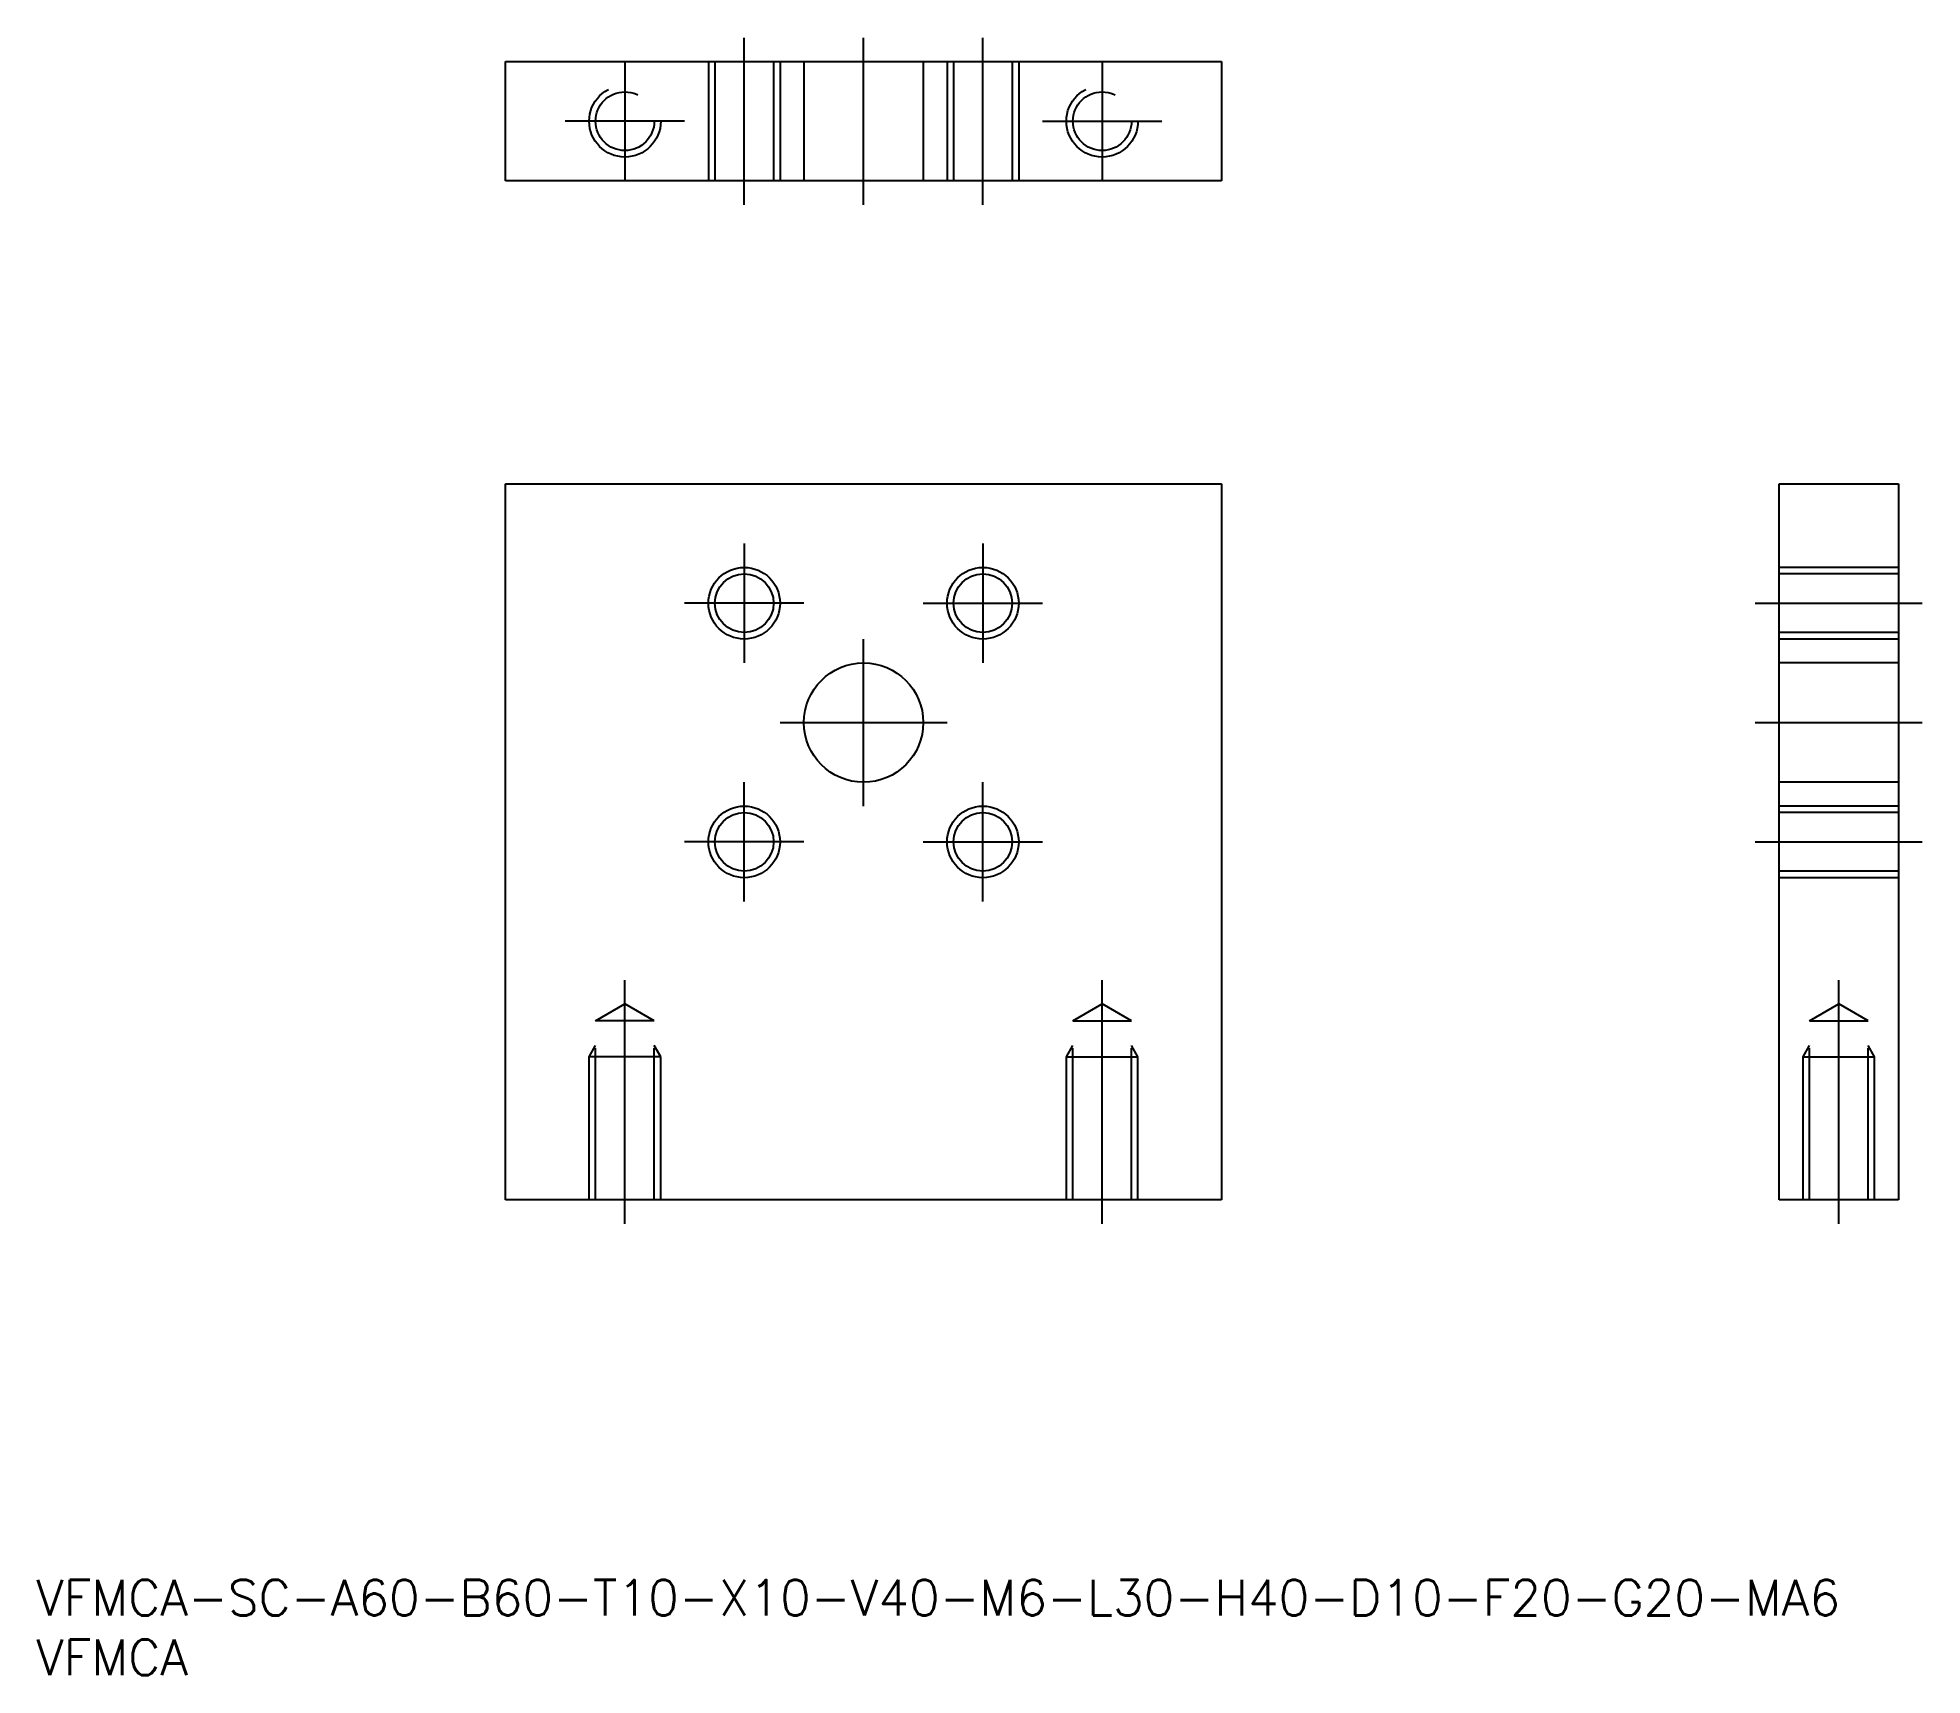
# Model space of a CAD drawing. Extents: x 0 to 158, y 0 to 137.
import ezdxf

# ---------------------------------------------------------------- set-up
doc = ezdxf.new("R2010")
doc.units = 0
doc.linetypes.add('CENTER', pattern=[50.8, 31.75, -6.35, 6.35, -6.35])
doc.linetypes.add('DASHED', pattern=[19.05, 12.7, -6.35])
doc.layers.get('0').update_dxf_attribs({"linetype": 'CONTINUOUS'})
doc.layers.add('CENTER', color=1, linetype='CENTER')
doc.styles.get("Standard").update_dxf_attribs({"font": 'txt.shx', "height": 3, "bigfont": 'bigfont.shx'})

# ---------------------------------------------------------------- blocks, each defined once
blk = doc.blocks.new('*U1')
at = {"color": 7, "linetype": 'CONTINUOUS'}
blk.add_text('VFMCA-SC-A60-B60-T10-X10-V40-M6-L30-H40-D10-F20-G20-MA6', height=3, dxfattribs=at).set_placement((0, 5))
blk = doc.blocks.new('*U2')
at = {"color": 7, "linetype": 'CONTINUOUS'}
blk.add_text('VFMCA', height=3, dxfattribs=at).set_placement((0, 0))

msp = doc.modelspace()

# ---------------------------------------------------------------- linework, layer by layer
at = {"color": 7, "linetype": 'CONTINUOUS'}
for p, q in [((39.352956, 135.244844), (99.352956, 135.244844)), ((39.352956, 125.244844), (39.352956, 135.244844)), ((99.352956, 135.244844), (99.352956, 125.244844)), ((99.352956, 125.244844), (39.352956, 125.244844)), ((39.352956, 99.846475), (99.352956, 99.846475)), ((39.352956, 39.846475), (39.352956, 99.846475)), ((99.352956, 99.846475), (99.352956, 39.846475)), ((146.095241, 99.846475), (156.095241, 99.846475)), ((146.095241, 39.846475), (146.095241, 99.846475)), ((156.095241, 99.846475), (156.095241, 39.846475)), ((99.352956, 39.846475), (39.352956, 39.846475)), ((156.095241, 39.846475), (146.095241, 39.846475))]:
    msp.add_line(p, q, dxfattribs=at)
at = {"color": 3, "linetype": 'DASHED'}
for p, q in [((56.352956, 135.244844), (56.352956, 125.244844)), ((56.894456, 135.244844), (56.894456, 125.244844)), ((61.811456, 135.244844), (61.811456, 125.244844)), ((62.352956, 135.244844), (62.352956, 125.244844)), ((64.352956, 135.244844), (64.352956, 125.244844)), ((74.352956, 135.244844), (74.352956, 125.244844)), ((76.352956, 135.244844), (76.352956, 125.244844)), ((76.894456, 135.244844), (76.894456, 125.244844)), ((81.811456, 135.244844), (81.811456, 125.244844)), ((82.352956, 135.244844), (82.352956, 125.244844)), ((156.095241, 92.846475), (146.095241, 92.846475)), ((156.095241, 92.304975), (146.095241, 92.304975)), ((156.095241, 87.387975), (146.095241, 87.387975)), ((156.095241, 86.846475), (146.095241, 86.846475)), ((156.095241, 84.846475), (146.095241, 84.846475)), ((156.095241, 74.846475), (146.095241, 74.846475)), ((156.095241, 72.846475), (146.095241, 72.846475)), ((156.095241, 72.304975), (146.095241, 72.304975)), ((156.095241, 67.387975), (146.095241, 67.387975)), ((156.095241, 66.846475), (146.095241, 66.846475)), ((46.894456, 54.846475), (49.352956, 56.26589)), ((51.811456, 54.846475), (49.352956, 56.26589)), ((86.894456, 54.846475), (89.352956, 56.26589)), ((91.811456, 54.846475), (89.352956, 56.26589)), ((148.636741, 54.846475), (151.095241, 56.26589)), ((153.553741, 54.846475), (151.095241, 56.26589)), ((46.894456, 39.846475), (46.894456, 54.846475)), ((51.811456, 54.846475), (46.894456, 54.846475)), ((51.811456, 39.846475), (51.811456, 54.846475)), ((86.894456, 39.846475), (86.894456, 54.846475)), ((86.894456, 54.846475), (91.811456, 54.846475)), ((91.811456, 39.846475), (91.811456, 54.846475)), ((148.636741, 39.846475), (148.636741, 54.846475)), ((148.636741, 54.846475), (153.553741, 54.846475)), ((153.553741, 39.846475), (153.553741, 54.846475)), ((46.352956, 51.846475), (46.894456, 52.78438)), ((52.352956, 51.846475), (51.811456, 52.78438)), ((86.352956, 51.846475), (86.894456, 52.78438)), ((92.352956, 51.846475), (91.811456, 52.78438)), ((148.095241, 51.846475), (148.636741, 52.78438)), ((154.095241, 51.846475), (153.553741, 52.78438)), ((46.352956, 39.846475), (46.352956, 51.846475)), ((52.352956, 51.846475), (46.352956, 51.846475)), ((52.352956, 39.846475), (52.352956, 51.846475)), ((86.352956, 39.846475), (86.352956, 51.846475)), ((86.352956, 51.846475), (92.352956, 51.846475)), ((92.352956, 39.846475), (92.352956, 51.846475)), ((148.095241, 39.846475), (148.095241, 51.846475)), ((148.095241, 51.846475), (154.095241, 51.846475)), ((154.095241, 39.846475), (154.095241, 51.846475))]:
    msp.add_line(p, q, dxfattribs=at)
for centre, radius in [((49.352956, 130.244844), 3), ((49.352956, 130.244844), 2.4585), ((89.352956, 130.244844), 3), ((89.352956, 130.244844), 2.4585)]:
    msp.add_circle(centre, radius, dxfattribs=at)
at = {"color": 3, "linetype": 'CONTINUOUS'}
for centre in [(59.352956, 89.846475), (79.352956, 89.846475), (59.352956, 69.846475), (79.352956, 69.846475)]:
    msp.add_circle(centre, 3, dxfattribs=at)
at = {"color": 7, "linetype": 'CONTINUOUS'}
for centre, radius in [((59.352956, 89.846475), 2.4585), ((79.352956, 89.846475), 2.4585), ((69.352956, 79.846475), 5), ((59.352956, 69.846475), 2.4585), ((79.352956, 69.846475), 2.4585)]:
    msp.add_circle(centre, radius, dxfattribs=at)
at = {"layer": 'CENTER', "color": 1, "linetype": 'CENTER'}
for p, q in [((59.352956, 123.244844), (59.352956, 137.244844)), ((69.352956, 123.244844), (69.352956, 137.244844)), ((79.352956, 123.244844), (79.352956, 137.244844)), ((49.352956, 135.244844), (49.352956, 125.244844)), ((89.352956, 135.244844), (89.352956, 125.244844)), ((54.352956, 130.244844), (44.352956, 130.244844)), ((84.352956, 130.244844), (94.352956, 130.244844)), ((59.352956, 94.846475), (59.352956, 84.846475)), ((79.352956, 94.846475), (79.352956, 84.846475)), ((64.352956, 89.846475), (54.352956, 89.846475)), ((74.352956, 89.846475), (84.352956, 89.846475)), ((144.095241, 89.846475), (158.095241, 89.846475)), ((69.352956, 72.846475), (69.352956, 86.846475)), ((62.352956, 79.846475), (76.352956, 79.846475)), ((144.095241, 79.846475), (158.095241, 79.846475)), ((59.352956, 64.846475), (59.352956, 74.846475)), ((79.352956, 64.846475), (79.352956, 74.846475)), ((64.352956, 69.846475), (54.352956, 69.846475)), ((74.352956, 69.846475), (84.352956, 69.846475)), ((144.095241, 69.846475), (158.095241, 69.846475)), ((49.352956, 37.846475), (49.352956, 58.26589)), ((89.352956, 37.846475), (89.352956, 58.26589)), ((151.095241, 37.846475), (151.095241, 58.26589))]:
    msp.add_line(p, q, dxfattribs=at)

# ---------------------------------------------------------------- block references
at = {"color": 7, "linetype": 'CONTINUOUS'}
for name in ['*U1', '*U2']:
    msp.add_blockref(name, (0, 0), dxfattribs=at)

doc.saveas('drawing.dxf')
